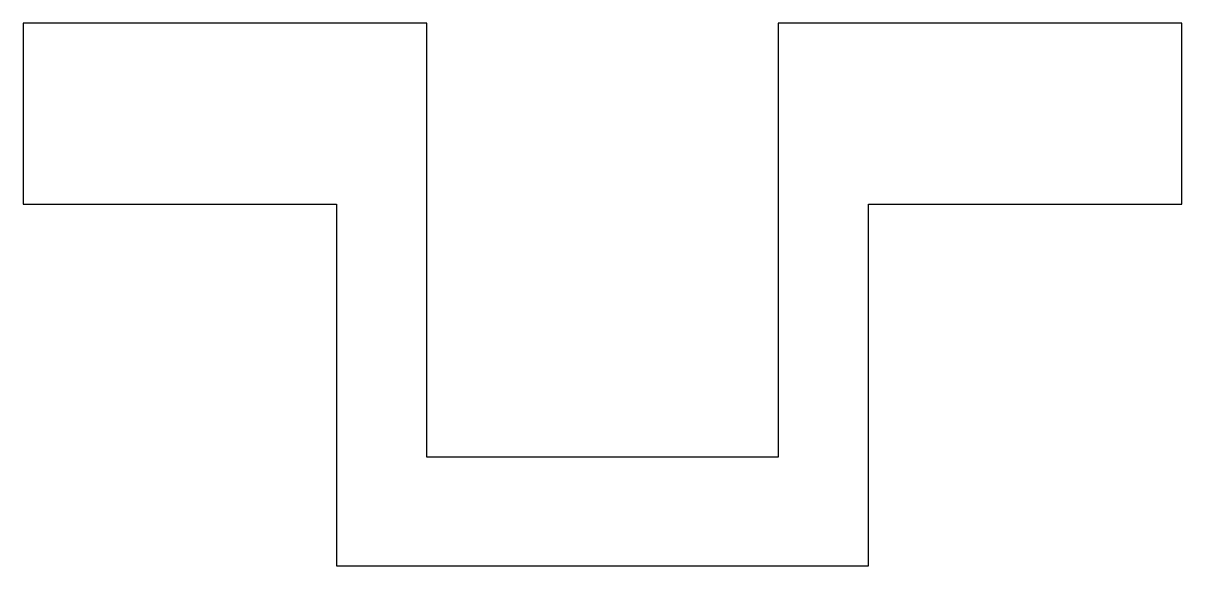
# Model space of a CAD drawing. Header units: millimetres. Extents: x -32 to 32, y 2 to 32.
import ezdxf

# ---------------------------------------------------------------- set-up
doc = ezdxf.new("R2010")
doc.units = ezdxf.units.MM
doc.layers.get('0').update_dxf_attribs({"linetype": 'CONTINUOUS'})

msp = doc.modelspace()

# ---------------------------------------------------------------- linework, layer by layer
msp.add_lwpolyline([(32, 22), (32, 32), (9.7, 32), (9.7, 8), (-9.7, 8), (-9.7, 32), (-32, 32), (-32, 22), (-14.7, 22), (-14.7, 2), (14.7, 2), (14.7, 22)], close=True)

doc.saveas('drawing.dxf')
